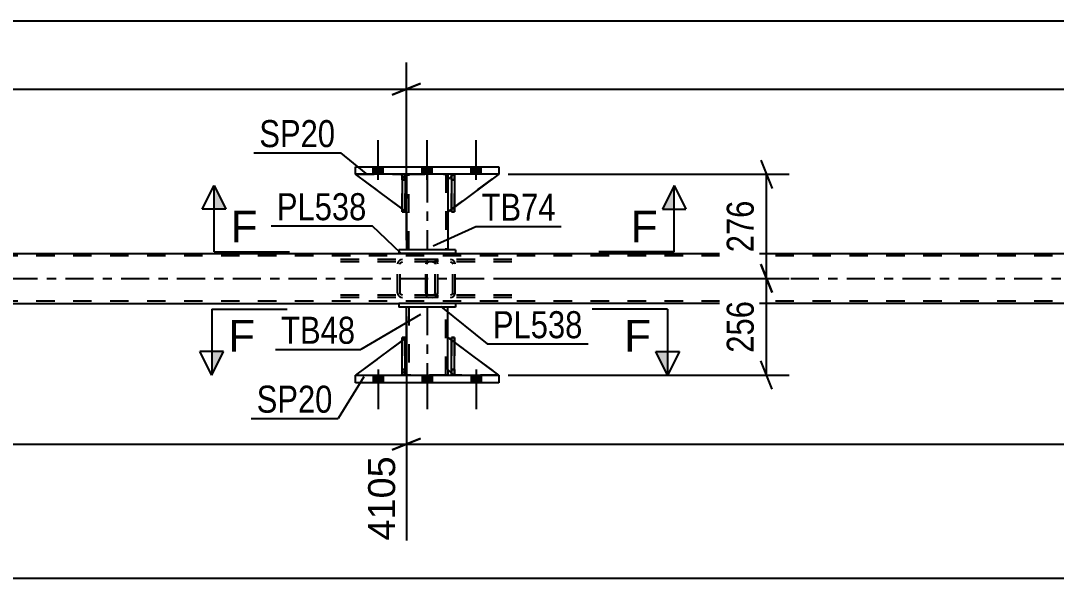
# Model space of a CAD drawing. Header units: millimetres. Extents: x 0 to 841, y 0 to 594.
# Drawn here: x 211.4 to 321.2, y 198.8 to 257.8 of the extents above; entities that cross this region are included whole.
import ezdxf

# ---------------------------------------------------------------- set-up
doc = ezdxf.new("R2010")
doc.units = ezdxf.units.MM
doc.linetypes.add('DXK_LINE_DOT2', pattern=[3.9198, 1.9599, -1.9599])
doc.linetypes.add('DXK_LINE_DOT3', pattern=[5.9187, 2.979, -0.9799, 0.9799, -0.9799])
doc.styles.add('Arial', font='arial.ttf', dxfattribs={"height": 0.2})
doc.styles.add('Arial Narrow', font='ARIALN.TTF', dxfattribs={"height": 0.2})

# ---------------------------------------------------------------- blocks, each defined once
blk = doc.blocks.new('Part-317311686-4478 - 4224')
at = {"color": 2, "linetype": 'Continuous'}
for p, q in [((115.52, 233.18), (689.3, 233.18)), ((115.52, 227.9), (251.51, 227.9)), ((421.78, 227.9), (257.51, 227.9))]:
    blk.add_line(p, q, dxfattribs=at)
at = {"color": 7, "linetype": 'DXK_LINE_DOT2'}
for p, q in [((689.3, 232.94), (115.52, 232.94)), ((689.3, 228.14), (115.52, 228.14)), ((257.51, 227.9), (251.51, 227.9))]:
    blk.add_line(p, q, dxfattribs=at)
at = {"color": 7, "linetype": 'DXK_LINE_DOT3'}
blk.add_line((115.52, 230.54), (689.3, 230.54), dxfattribs=at)
blk = doc.blocks.new('Part-317311686-4338 - 4224')
at = {"color": 7, "linetype": 'DXK_LINE_DOT2'}
for p, q in [((254.39, 232.24), (254.37, 232.06)), ((254.37, 229.02), (254.37, 232.06)), ((254.45, 232.4), (254.39, 232.24)), ((254.53, 232.5), (254.45, 232.4)), ((254.5, 232.06), (254.51, 232.15)), ((254.5, 229.02), (254.5, 232.06)), ((254.51, 232.15), (254.54, 232.23)), ((254.64, 232.54), (254.53, 232.5)), ((254.54, 232.23), (254.58, 232.28)), ((254.58, 232.28), (254.64, 232.3)), ((263.5, 232.54), (254.64, 232.54)), ((263.5, 232.3), (254.64, 232.3)), ((255.63, 232.3), (255.63, 232.54)), ((257.16, 232.5), (256.97, 232.54)), ((256.97, 232.3), (257.07, 232.28)), ((257.07, 232.28), (257.15, 232.23)), ((257.15, 232.23), (257.2, 232.15)), ((257.2, 232.15), (257.22, 232.06)), ((257.22, 229.02), (257.22, 232.06)), ((257.47, 232.06), (257.44, 232.24)), ((257.47, 229.02), (257.47, 232.06)), ((254.37, 229.02), (254.39, 228.83)), ((254.39, 228.83), (254.45, 228.68)), ((254.45, 228.68), (254.53, 228.57)), ((254.51, 228.92), (254.5, 229.02)), ((254.54, 228.85), (254.51, 228.92)), ((254.53, 228.57), (254.64, 228.54)), ((254.58, 228.79), (254.54, 228.85)), ((254.64, 228.78), (254.58, 228.79)), ((263.5, 228.78), (254.64, 228.78)), ((263.5, 228.54), (254.64, 228.54)), ((255.63, 228.54), (255.63, 228.78)), ((257.07, 228.79), (256.97, 228.78)), ((256.97, 228.54), (257.16, 228.57)), ((257.15, 228.85), (257.07, 228.79)), ((257.2, 228.92), (257.15, 228.85)), ((257.22, 229.02), (257.2, 228.92)), ((257.44, 228.83), (257.47, 229.02))]:
    blk.add_line(p, q, dxfattribs=at)
for centre, start, end in [((256.99, 232.04), 23.8494, 68.8059), ((256.99, 229.03), 291.1941, 336.1506)]:
    blk.add_arc(centre, 0.492, start, end, dxfattribs=at)
blk = doc.blocks.new('Bolt-317311686-4266 - 4224')
at = {"linetype": 'Continuous'}
for points in [[(248.79, 219.5), (249.83, 219.5), (249.83, 220.3), (248.79, 220.3)], [(248.79, 219.5), (249.83, 219.5), (249.83, 220.3), (248.79, 220.3)], [(248.79, 219.5), (249.83, 219.5), (249.83, 220.3), (248.79, 220.3)], [(253.99, 219.5), (255.03, 219.5), (255.03, 220.3), (253.99, 220.3)], [(253.99, 219.5), (255.03, 219.5), (255.03, 220.3), (253.99, 220.3)], [(259.19, 219.5), (260.23, 219.5), (260.23, 220.3), (259.19, 220.3)], [(259.19, 219.5), (260.23, 219.5), (260.23, 220.3), (259.19, 220.3)], [(259.19, 219.5), (260.23, 219.5), (260.23, 220.3), (259.19, 220.3)]]:
    blk.add_hatch(color=1, dxfattribs=at).paths.add_polyline_path(points)
at = {"color": 1, "linetype": 'Continuous'}
for p, q in [((249.31, 220.9), (249.31, 216.7)), ((249.31, 220.9), (249.31, 216.7)), ((249.31, 220.9), (249.31, 216.7)), ((254.51, 220.9), (254.51, 216.7)), ((254.51, 220.9), (254.51, 216.7)), ((259.71, 220.9), (259.71, 216.7)), ((259.71, 220.9), (259.71, 216.7)), ((259.71, 220.9), (259.71, 216.7)), ((248.79, 220.3), (248.79, 219.5)), ((248.79, 220.3), (248.79, 219.5)), ((248.79, 220.3), (248.79, 219.5)), ((249.83, 220.3), (249.83, 219.5)), ((249.83, 220.3), (249.83, 219.5)), ((249.83, 220.3), (249.83, 219.5)), ((253.99, 220.3), (253.99, 219.5)), ((253.99, 220.3), (253.99, 219.5)), ((255.03, 220.3), (255.03, 219.5)), ((255.03, 220.3), (255.03, 219.5)), ((259.19, 220.3), (259.19, 219.5)), ((259.19, 220.3), (259.19, 219.5)), ((259.19, 220.3), (259.19, 219.5)), ((260.23, 220.3), (260.23, 219.5)), ((260.23, 220.3), (260.23, 219.5)), ((260.23, 220.3), (260.23, 219.5))]:
    blk.add_line(p, q, dxfattribs=at)
blk = doc.blocks.new('Bolt-317311686-4267 - 4224')
at = {"linetype": 'Continuous'}
for points in [[(249.83, 242.38), (248.79, 242.38), (248.79, 241.58), (249.83, 241.58)], [(249.83, 242.38), (248.79, 242.38), (248.79, 241.58), (249.83, 241.58)], [(249.83, 242.38), (248.79, 242.38), (248.79, 241.58), (249.83, 241.58)], [(255.03, 242.38), (253.99, 242.38), (253.99, 241.58), (255.03, 241.58)], [(255.03, 242.38), (253.99, 242.38), (253.99, 241.58), (255.03, 241.58)], [(260.23, 242.38), (259.19, 242.38), (259.19, 241.58), (260.23, 241.58)], [(260.23, 242.38), (259.19, 242.38), (259.19, 241.58), (260.23, 241.58)], [(260.23, 242.38), (259.19, 242.38), (259.19, 241.58), (260.23, 241.58)]]:
    blk.add_hatch(color=1, dxfattribs=at).paths.add_polyline_path(points)
at = {"color": 1, "linetype": 'Continuous'}
for p, q in [((249.31, 240.98), (249.31, 245.18)), ((249.31, 240.98), (249.31, 245.18)), ((249.31, 240.98), (249.31, 245.18)), ((254.51, 240.98), (254.51, 245.18)), ((254.51, 240.98), (254.51, 245.18)), ((259.71, 240.98), (259.71, 245.18)), ((259.71, 240.98), (259.71, 245.18)), ((259.71, 240.98), (259.71, 245.18)), ((248.79, 241.58), (248.79, 242.38)), ((248.79, 241.58), (248.79, 242.38)), ((248.79, 241.58), (248.79, 242.38)), ((249.83, 241.58), (249.83, 242.38)), ((249.83, 241.58), (249.83, 242.38)), ((249.83, 241.58), (249.83, 242.38)), ((253.99, 241.58), (253.99, 242.38)), ((253.99, 241.58), (253.99, 242.38)), ((255.03, 241.58), (255.03, 242.38)), ((255.03, 241.58), (255.03, 242.38)), ((259.19, 241.58), (259.19, 242.38)), ((259.19, 241.58), (259.19, 242.38)), ((259.19, 241.58), (259.19, 242.38)), ((260.23, 241.58), (260.23, 242.38)), ((260.23, 241.58), (260.23, 242.38)), ((260.23, 241.58), (260.23, 242.38))]:
    blk.add_line(p, q, dxfattribs=at)
blk = doc.blocks.new('Part-317311686-4344 - 4224')
at = {"color": 7, "linetype": 'DXK_LINE_DOT2'}
for p, q in [((252.31, 224.3), (246.91, 220.3)), ((252.31, 220.9), (252.31, 224.3)), ((252.31, 224.3), (252.31, 220.9)), ((251.71, 220.3), (252.31, 220.9)), ((252.31, 220.9), (251.71, 220.3)), ((252.31, 220.9), (252.31, 220.9)), ((246.91, 220.3), (251.71, 220.3))]:
    blk.add_line(p, q, dxfattribs=at)
blk = doc.blocks.new('Part-317311686-4345 - 4224')
at = {"color": 2, "linetype": 'Continuous'}
for p, q in [((256.71, 220.9), (256.71, 224.3)), ((256.71, 224.3), (257.07, 224.03)), ((262.11, 220.3), (257.39, 223.8)), ((257.07, 220.54), (256.71, 220.9))]:
    blk.add_line(p, q, dxfattribs=at)
at = {"color": 7, "linetype": 'DXK_LINE_DOT2'}
for p, q in [((257.39, 223.8), (257.07, 224.03)), ((257.07, 220.54), (257.31, 220.3)), ((257.31, 220.3), (262.11, 220.3))]:
    blk.add_line(p, q, dxfattribs=at)
blk = doc.blocks.new('Part-317311686-4346 - 4224')
at = {"color": 7, "linetype": 'DXK_LINE_DOT2'}
for p, q in [((256.71, 220.9), (256.71, 224.3)), ((256.71, 224.3), (262.11, 220.3)), ((257.31, 220.3), (256.71, 220.9)), ((262.11, 220.3), (257.31, 220.3))]:
    blk.add_line(p, q, dxfattribs=at)
blk = doc.blocks.new('Part-317311686-4351 - 4224')
at = {"color": 2, "linetype": 'Continuous'}
for p, q in [((252.31, 241.58), (252.31, 240.98)), ((256.71, 241.58), (256.71, 240.98)), ((252.31, 237.58), (252.31, 233.58)), ((256.71, 237.58), (256.71, 233.58))]:
    blk.add_line(p, q, dxfattribs=at)
at = {"color": 7, "linetype": 'DXK_LINE_DOT2'}
for p, q in [((252.31, 241.58), (256.71, 241.58)), ((252.31, 240.98), (252.31, 237.58)), ((252.55, 233.58), (252.55, 241.58)), ((256.47, 241.58), (256.47, 233.58)), ((256.71, 240.98), (256.71, 237.58)), ((256.71, 233.58), (252.31, 233.58))]:
    blk.add_line(p, q, dxfattribs=at)
at = {"color": 7, "linetype": 'DXK_LINE_DOT3'}
blk.add_line((254.51, 241.58), (254.51, 233.58), dxfattribs=at)
blk = doc.blocks.new('Part-317311686-4302 - 4224')
at = {"color": 7, "linetype": 'DXK_LINE_DOT2'}
for p, q in [((255.12, 232.54), (244.26, 232.54)), ((255.12, 232.3), (244.26, 232.3)), ((251.41, 232.24), (251.37, 232.06)), ((251.37, 229.02), (251.37, 232.06)), ((251.63, 232.06), (251.65, 232.15)), ((251.63, 229.02), (251.63, 232.06)), ((251.65, 232.15), (251.7, 232.23)), ((251.88, 232.54), (251.69, 232.5)), ((251.7, 232.23), (251.79, 232.28)), ((251.79, 232.28), (251.88, 232.3)), ((255.31, 232.5), (255.12, 232.54)), ((255.12, 232.3), (255.22, 232.28)), ((255.22, 232.28), (255.3, 232.23)), ((255.3, 232.23), (255.35, 232.15)), ((255.35, 232.15), (255.37, 232.06)), ((255.37, 229.02), (255.37, 232.06)), ((255.63, 232.06), (255.59, 232.24)), ((255.63, 229.02), (255.63, 232.06)), ((255.12, 228.78), (244.26, 228.78)), ((255.12, 228.54), (244.26, 228.54)), ((251.37, 229.02), (251.41, 228.83)), ((251.65, 228.92), (251.63, 229.02)), ((251.7, 228.85), (251.65, 228.92)), ((251.69, 228.57), (251.88, 228.54)), ((251.79, 228.79), (251.7, 228.85)), ((251.88, 228.78), (251.79, 228.79)), ((255.22, 228.79), (255.12, 228.78)), ((255.12, 228.54), (255.31, 228.57)), ((255.3, 228.85), (255.22, 228.79)), ((255.35, 228.92), (255.3, 228.85)), ((255.37, 229.02), (255.35, 228.92)), ((255.59, 228.83), (255.63, 229.02))]:
    blk.add_line(p, q, dxfattribs=at)
for centre, start, end in [((251.86, 232.04), 110.7583, 155.6801), ((255.14, 232.04), 24.3199, 69.2417), ((251.86, 229.04), 204.3199, 249.2417), ((255.14, 229.04), 290.7583, 335.6801)]:
    blk.add_arc(centre, 0.496, start, end, dxfattribs=at)
blk = doc.blocks.new('Part-317311686-4380 - 4224')
at = {"color": 2, "linetype": 'Continuous'}
for p, q in [((257.51, 233.58), (251.51, 233.58)), ((251.51, 233.58), (251.51, 233.18)), ((257.51, 233.18), (251.51, 233.18)), ((257.51, 233.58), (257.51, 233.18))]:
    blk.add_line(p, q, dxfattribs=at)
blk = doc.blocks.new('Part-317311686-4448 - 4224')
at = {"color": 2, "linetype": 'Continuous'}
for p, q in [((246.91, 220.3), (246.91, 220.3)), ((246.91, 219.5), (246.91, 220.3)), ((246.91, 220.3), (262.11, 220.3)), ((262.11, 220.3), (262.11, 220.3)), ((262.11, 220.3), (262.11, 219.5)), ((246.91, 219.5), (246.91, 219.5)), ((262.11, 219.5), (246.91, 219.5)), ((262.11, 219.5), (262.11, 219.5))]:
    blk.add_line(p, q, dxfattribs=at)
at = {"color": 7, "linetype": 'DXK_LINE_DOT2'}
for p, q in [((246.91, 219.5), (246.91, 220.3)), ((262.11, 220.3), (262.11, 219.5))]:
    blk.add_line(p, q, dxfattribs=at)
blk = doc.blocks.new('Part-317311686-4342 - 4224')
at = {"color": 2, "linetype": 'Continuous'}
for p, q in [((257.39, 241.58), (257.07, 241.58)), ((257.07, 241.58), (257.07, 237.58)), ((257.39, 241.58), (257.39, 241.58)), ((257.39, 241.58), (257.39, 237.58)), ((257.39, 237.58), (257.07, 237.58))]:
    blk.add_line(p, q, dxfattribs=at)
at = {"color": 7, "linetype": 'DXK_LINE_DOT2'}
for p, q in [((257.07, 241.58), (257.07, 240.98)), ((257.07, 241.58), (257.07, 241.58)), ((257.39, 240.98), (257.07, 240.98)), ((257.07, 240.98), (257.07, 237.58)), ((257.39, 240.98), (257.39, 241.58)), ((257.39, 241.58), (257.39, 241.58)), ((257.39, 237.58), (257.39, 240.98))]:
    blk.add_line(p, q, dxfattribs=at)
blk = doc.blocks.new('Part-317311686-4343 - 4224')
at = {"color": 2, "linetype": 'Continuous'}
for p, q in [((252.19, 241.58), (251.87, 241.58)), ((251.87, 241.58), (251.87, 237.58)), ((252.19, 241.58), (252.19, 241.58)), ((252.19, 241.58), (252.19, 237.58)), ((252.19, 237.58), (251.87, 237.58))]:
    blk.add_line(p, q, dxfattribs=at)
at = {"color": 7, "linetype": 'DXK_LINE_DOT2'}
for p, q in [((251.87, 241.58), (251.87, 240.98)), ((251.87, 241.58), (251.87, 241.58)), ((252.19, 240.98), (251.87, 240.98)), ((251.87, 240.98), (251.87, 237.58)), ((252.19, 240.98), (252.19, 241.58)), ((252.19, 241.58), (252.19, 241.58)), ((252.19, 237.58), (252.19, 240.98))]:
    blk.add_line(p, q, dxfattribs=at)
blk = doc.blocks.new('Part-317311686-4385 - 4224')
at = {"color": 2, "linetype": 'Continuous'}
for p, q in [((257.51, 227.9), (251.51, 227.9)), ((251.51, 227.9), (251.51, 227.5)), ((257.51, 227.5), (251.51, 227.5)), ((257.51, 227.9), (257.51, 227.5))]:
    blk.add_line(p, q, dxfattribs=at)
blk = doc.blocks.new('Part-317311686-4426 - 4224')
at = {"color": 7, "linetype": 'DXK_LINE_DOT2'}
for p, q in [((252.19, 224.3), (251.87, 224.3)), ((251.87, 220.9), (251.87, 224.3)), ((251.87, 220.3), (251.87, 224.3)), ((252.19, 224.3), (252.19, 220.9)), ((252.19, 220.3), (252.19, 224.3)), ((252.19, 220.9), (251.87, 220.9)), ((251.87, 220.3), (251.87, 220.9)), ((252.19, 220.9), (252.19, 220.3)), ((252.19, 220.3), (251.87, 220.3)), ((252.19, 220.3), (252.19, 220.3))]:
    blk.add_line(p, q, dxfattribs=at)
blk = doc.blocks.new('Part-317311686-4427 - 4224')
at = {"color": 7, "linetype": 'DXK_LINE_DOT2'}
for p, q in [((252.19, 224.2), (251.87, 223.97)), ((252.31, 220.9), (252.31, 224.3)), ((252.31, 220.9), (251.71, 220.3)), ((252.19, 220.77), (251.87, 220.45)), ((246.91, 220.3), (246.91, 220.3)), ((246.91, 220.3), (251.71, 220.3))]:
    blk.add_line(p, q, dxfattribs=at)
at = {"color": 2, "linetype": 'Continuous'}
for p, q in [((252.31, 224.3), (252.19, 224.2)), ((252.31, 220.9), (252.31, 224.3)), ((251.87, 223.97), (246.91, 220.3)), ((252.31, 220.9), (252.19, 220.77)), ((252.31, 220.9), (252.31, 220.9)), ((251.87, 220.45), (251.71, 220.3))]:
    blk.add_line(p, q, dxfattribs=at)
blk = doc.blocks.new('Part-317311686-4428 - 4224')
at = {"color": 7, "linetype": 'DXK_LINE_DOT2'}
for p, q in [((257.07, 240.98), (257.07, 241.58)), ((257.07, 241.58), (257.07, 241.58)), ((257.07, 241.58), (257.07, 237.58)), ((257.07, 241.58), (257.39, 241.58)), ((257.07, 237.58), (257.07, 240.98)), ((257.07, 240.98), (257.39, 240.98)), ((257.39, 241.58), (257.39, 240.98)), ((257.39, 237.58), (257.39, 241.58)), ((257.39, 240.98), (257.39, 237.58)), ((257.07, 237.58), (257.39, 237.58))]:
    blk.add_line(p, q, dxfattribs=at)
blk = doc.blocks.new('Part-317311686-4429 - 4224')
at = {"color": 7, "linetype": 'DXK_LINE_DOT2'}
for p, q in [((251.87, 240.98), (251.87, 241.58)), ((251.87, 241.58), (251.87, 241.58)), ((251.87, 241.58), (251.87, 237.58)), ((251.87, 241.58), (252.19, 241.58)), ((251.87, 237.58), (251.87, 240.98)), ((251.87, 240.98), (252.19, 240.98)), ((252.19, 241.58), (252.19, 240.98)), ((252.19, 237.58), (252.19, 241.58)), ((252.19, 240.98), (252.19, 237.58)), ((251.87, 237.58), (252.19, 237.58))]:
    blk.add_line(p, q, dxfattribs=at)
blk = doc.blocks.new('Part-317311686-4430 - 4224')
at = {"color": 2, "linetype": 'Continuous'}
for p, q in [((251.87, 237.91), (246.91, 241.58)), ((251.87, 241.42), (251.71, 241.58)), ((252.31, 240.98), (252.19, 241.1)), ((252.31, 240.98), (252.31, 240.98)), ((252.31, 237.58), (252.31, 240.98)), ((252.19, 237.67), (252.31, 237.58)), ((252.31, 237.58), (252.31, 237.58))]:
    blk.add_line(p, q, dxfattribs=at)
at = {"color": 7, "linetype": 'DXK_LINE_DOT2'}
for p, q in [((251.71, 241.58), (246.91, 241.58)), ((246.91, 241.58), (246.91, 241.58)), ((251.71, 241.58), (252.31, 240.98)), ((252.19, 241.1), (251.87, 241.42)), ((252.31, 240.98), (252.31, 237.58)), ((252.19, 237.67), (251.87, 237.91))]:
    blk.add_line(p, q, dxfattribs=at)
blk = doc.blocks.new('Part-317311686-4431 - 4224')
at = {"color": 7, "linetype": 'DXK_LINE_DOT2'}
for p, q in [((252.31, 237.58), (246.91, 241.58)), ((246.91, 241.58), (251.71, 241.58)), ((251.71, 241.58), (252.31, 240.98)), ((252.31, 240.98), (251.71, 241.58)), ((252.31, 240.98), (252.31, 237.58)), ((252.31, 240.98), (252.31, 240.98)), ((252.31, 240.98), (252.31, 237.58))]:
    blk.add_line(p, q, dxfattribs=at)
blk = doc.blocks.new('Part-317311686-4438 - 4224')
at = {"color": 2, "linetype": 'Continuous'}
for p, q in [((252.31, 224.3), (252.31, 227.5)), ((256.71, 224.3), (256.71, 227.5)), ((252.31, 220.3), (252.31, 220.9)), ((256.71, 220.9), (256.71, 220.3))]:
    blk.add_line(p, q, dxfattribs=at)
at = {"color": 7, "linetype": 'DXK_LINE_DOT2'}
for p, q in [((256.71, 227.5), (252.31, 227.5)), ((252.55, 227.5), (252.55, 220.3)), ((256.47, 220.3), (256.47, 227.5)), ((252.31, 220.9), (252.31, 224.3)), ((256.71, 220.9), (256.71, 224.3)), ((256.71, 220.3), (252.31, 220.3))]:
    blk.add_line(p, q, dxfattribs=at)
at = {"color": 7, "linetype": 'DXK_LINE_DOT3'}
blk.add_line((254.51, 227.5), (254.51, 220.3), dxfattribs=at)
blk = doc.blocks.new('Part-317311686-4439 - 4224')
at = {"color": 2, "linetype": 'Continuous'}
for p, q in [((257.07, 220.3), (257.07, 224.3)), ((257.07, 224.3), (257.39, 224.3)), ((257.39, 220.3), (257.39, 224.3)), ((257.07, 220.3), (257.07, 220.3)), ((257.39, 220.3), (257.07, 220.3))]:
    blk.add_line(p, q, dxfattribs=at)
at = {"color": 7, "linetype": 'DXK_LINE_DOT2'}
for p, q in [((257.07, 224.3), (257.07, 220.9)), ((257.39, 220.9), (257.39, 224.3)), ((257.07, 220.9), (257.07, 220.3)), ((257.07, 220.9), (257.39, 220.9)), ((257.39, 220.3), (257.39, 220.9)), ((257.07, 220.3), (257.07, 220.3)), ((257.07, 220.3), (257.07, 220.3)), ((257.39, 220.3), (257.39, 220.3))]:
    blk.add_line(p, q, dxfattribs=at)
blk = doc.blocks.new('Part-317311686-4440 - 4224')
at = {"color": 2, "linetype": 'Continuous'}
for p, q in [((251.87, 220.3), (251.87, 224.3)), ((251.87, 224.3), (252.19, 224.3)), ((252.19, 220.3), (252.19, 224.3)), ((251.87, 220.3), (251.87, 220.3)), ((252.19, 220.3), (251.87, 220.3))]:
    blk.add_line(p, q, dxfattribs=at)
at = {"color": 7, "linetype": 'DXK_LINE_DOT2'}
for p, q in [((251.87, 224.3), (251.87, 220.9)), ((252.19, 220.9), (252.19, 224.3)), ((251.87, 220.9), (251.87, 220.3)), ((251.87, 220.9), (252.19, 220.9)), ((252.19, 220.3), (252.19, 220.9)), ((251.87, 220.3), (251.87, 220.3)), ((251.87, 220.3), (251.87, 220.3)), ((252.19, 220.3), (252.19, 220.3))]:
    blk.add_line(p, q, dxfattribs=at)
blk = doc.blocks.new('Part-317311686-4441 - 4224')
at = {"color": 7, "linetype": 'DXK_LINE_DOT2'}
for p, q in [((257.39, 224.3), (257.07, 224.3)), ((257.07, 220.9), (257.07, 224.3)), ((257.07, 220.3), (257.07, 224.3)), ((257.39, 224.3), (257.39, 220.9)), ((257.39, 220.3), (257.39, 224.3)), ((257.39, 220.9), (257.07, 220.9)), ((257.07, 220.3), (257.07, 220.9)), ((257.39, 220.9), (257.39, 220.3)), ((257.39, 220.3), (257.07, 220.3)), ((257.39, 220.3), (257.39, 220.3))]:
    blk.add_line(p, q, dxfattribs=at)
blk = doc.blocks.new('Part-317311686-4442 - 4224')
at = {"color": 2, "linetype": 'Continuous'}
for p, q in [((257.07, 241.33), (256.71, 240.98)), ((256.71, 240.98), (256.71, 237.58)), ((262.11, 241.58), (257.39, 238.08)), ((257.07, 237.84), (256.71, 237.58))]:
    blk.add_line(p, q, dxfattribs=at)
at = {"color": 7, "linetype": 'DXK_LINE_DOT2'}
for p, q in [((257.31, 241.58), (257.07, 241.33)), ((262.11, 241.58), (257.31, 241.58)), ((262.11, 241.58), (262.11, 241.58)), ((262.11, 241.58), (262.11, 241.58)), ((257.39, 238.08), (257.07, 237.84))]:
    blk.add_line(p, q, dxfattribs=at)
blk = doc.blocks.new('Part-317311686-4443 - 4224')
at = {"color": 7, "linetype": 'DXK_LINE_DOT2'}
for p, q in [((257.31, 241.58), (256.71, 240.98)), ((256.71, 237.58), (262.11, 241.58)), ((256.71, 240.98), (256.71, 237.58)), ((262.11, 241.58), (257.31, 241.58))]:
    blk.add_line(p, q, dxfattribs=at)
blk = doc.blocks.new('Part-317311686-4453 - 4224')
at = {"color": 2, "linetype": 'Continuous'}
for p, q in [((246.91, 241.58), (246.91, 242.38)), ((246.91, 242.38), (262.11, 242.38)), ((262.11, 242.38), (262.11, 241.58)), ((262.11, 241.58), (246.91, 241.58))]:
    blk.add_line(p, q, dxfattribs=at)
blk = doc.blocks.new('StraightDimension-317311686-4692 - 4224')
at = {"color": 7, "linetype": 'Continuous'}
for p, q in [((289.89, 243.08), (291.09, 240.08)), ((263.11, 241.58), (292.89, 241.58)), ((290.49, 230.54), (290.49, 241.58)), ((291.09, 229.04), (289.89, 232.04)), ((261.61, 230.54), (292.89, 230.54))]:
    blk.add_line(p, q, dxfattribs=at)
at = {"color": 0}
blk.add_wipeout([(289.74, 239.4), (285.54, 239.4), (285.54, 232.71), (289.74, 232.71)], dxfattribs=at)
at = {"color": 3, "style": 'Arial Narrow'}
blk.add_text('276', height=2.863, rotation=90.0002, dxfattribs=at).set_placement((289.14, 233.31))
blk = doc.blocks.new('StraightDimension-317311686-4590 - 4224')
at = {"color": 7, "linetype": 'Continuous'}
for p, q in [((252.31, 234.58), (252.31, 253.43)), ((106.9, 250.58), (252.31, 250.58)), ((250.81, 249.98), (253.81, 251.18))]:
    blk.add_line(p, q, dxfattribs=at)
blk = doc.blocks.new('StraightDimension-317311686-4603 - 4224')
at = {"color": 7, "linetype": 'Continuous'}
for p, q in [((252.31, 234.58), (252.31, 253.43)), ((253.81, 251.18), (250.81, 249.98)), ((252.31, 250.58), (422.58, 250.58))]:
    blk.add_line(p, q, dxfattribs=at)
blk = doc.blocks.new('StraightDimension-317311686-4634 - 4224')
at = {"color": 7, "linetype": 'Continuous'}
for p, q in [((252.31, 226.5), (252.31, 202.79)), ((250.81, 212.38), (253.81, 213.58)), ((106.9, 212.98), (252.31, 212.98))]:
    blk.add_line(p, q, dxfattribs=at)
at = {"color": 0, "linetype": 'Continuous'}
blk.add_wipeout([(251.71, 212.28), (247.51, 212.28), (247.51, 202.19), (251.71, 202.19)], dxfattribs=at)
at = {"color": 3, "linetype": 'Continuous', "style": 'Arial'}
blk.add_text('4105', height=2.865, rotation=90.0002, dxfattribs=at).set_placement((251.11, 202.79))
blk = doc.blocks.new('StraightDimension-317311686-4647 - 4224')
at = {"color": 7, "linetype": 'Continuous'}
for p, q in [((252.31, 226.5), (252.31, 202.79)), ((253.81, 213.58), (250.81, 212.38)), ((252.31, 212.98), (422.58, 212.98))]:
    blk.add_line(p, q, dxfattribs=at)
blk = doc.blocks.new('StraightDimension-317311686-4681 - 4224')
at = {"color": 7, "linetype": 'Continuous'}
blk.add_line((106.26, 198.78), (698.56, 198.78), dxfattribs=at)
blk = doc.blocks.new('StraightDimension-317311686-4720 - 4224')
at = {"color": 7, "linetype": 'Continuous'}
for p, q in [((289.89, 232.04), (291.09, 229.04)), ((261.61, 230.54), (292.89, 230.54)), ((290.49, 220.3), (290.49, 230.54)), ((291.09, 218.8), (289.89, 221.8)), ((263.11, 220.3), (292.89, 220.3))]:
    blk.add_line(p, q, dxfattribs=at)
at = {"color": 0}
blk.add_wipeout([(289.74, 228.76), (285.54, 228.76), (285.54, 222.07), (289.74, 222.07)], dxfattribs=at)
at = {"color": 3, "style": 'Arial Narrow'}
blk.add_text('256', height=2.863, rotation=90.0002, dxfattribs=at).set_placement((289.14, 222.67))
blk = doc.blocks.new('StraightDimension-317311686-8641 - 4224')
at = {"color": 7, "linetype": 'Continuous'}
blk.add_line((106.9, 257.84), (697.92, 257.84), dxfattribs=at)
blk = doc.blocks.new('SectionMark-317311686-4748 - 4224')
at = {"color": 6, "linetype": 'Continuous'}
for p, q in [((231.66, 227.3), (239.66, 227.3)), ((231.66, 227.3), (231.66, 220.3)), ((280, 227.3), (272, 227.3)), ((280, 227.3), (280, 220.3)), ((231.66, 220.3), (230.41, 222.8)), ((281.25, 222.8), (280, 220.3))]:
    blk.add_line(p, q, dxfattribs=at)
at = {"color": 0, "linetype": 'Continuous'}
for points in [[(236.26, 222.8), (236.26, 226.3), (233.41, 226.3), (233.41, 222.8)], [(278.25, 222.8), (278.25, 226.3), (275.4, 226.3), (275.4, 222.8)]]:
    blk.add_wipeout(points, dxfattribs=at)
at = {"linetype": 'Continuous'}
for points in [[(231.66, 222.8), (232.91, 222.8), (231.66, 220.3)], [(278.75, 222.8), (280, 222.8), (280, 220.3)]]:
    blk.add_hatch(color=6, dxfattribs=at).paths.add_polyline_path(points)
at = {"color": 6, "linetype": 'Continuous'}
for p, q in [((232.91, 222.8), (230.41, 222.8)), ((231.66, 220.3), (232.91, 222.8)), ((278.75, 222.8), (281.25, 222.8)), ((280, 220.3), (278.75, 222.8))]:
    blk.add_line(p, q, dxfattribs=at)
at = {"color": 3, "linetype": 'Continuous', "style": 'Arial'}
for p in [(233.41, 222.8), (275.4, 222.8)]:
    blk.add_text('F', height=3.34, dxfattribs=at).set_placement(p)
blk = doc.blocks.new('Mark-317311686-4381 - 4224')
at = {"color": 30, "linetype": 'Continuous'}
for p, q in [((255.97, 227.57), (260.88, 223.61)), ((260.88, 223.61), (271.59, 223.61))]:
    blk.add_line(p, q, dxfattribs=at)
at = {"color": 0}
blk.add_wipeout([(270.99, 224.21), (270.99, 227.21), (261.48, 227.21), (261.48, 224.21)], dxfattribs=at)
blk.add_wipeout([(270.99, 224.21), (270.99, 227.21), (261.48, 227.21), (261.48, 224.21)], dxfattribs=at)
at = {"color": 3, "style": 'Arial Narrow'}
blk.add_text('PL538', height=2.863, dxfattribs=at).set_placement((261.48, 224.21))
blk = doc.blocks.new('SectionMark-317311686-4750 - 4224')
at = {"color": 6, "linetype": 'Continuous'}
for p, q in [((230.66, 237.87), (231.91, 240.37)), ((231.91, 233.37), (231.91, 240.37)), ((280.7, 233.37), (280.7, 240.37)), ((280.7, 240.37), (281.95, 237.87)), ((231.91, 233.37), (239.91, 233.37)), ((280.7, 233.37), (272.7, 233.37))]:
    blk.add_line(p, q, dxfattribs=at)
at = {"color": 0, "linetype": 'Continuous'}
for points in [[(236.51, 234.37), (236.51, 237.87), (233.66, 237.87), (233.66, 234.37)], [(278.95, 234.37), (278.95, 237.87), (276.1, 237.87), (276.1, 234.37)]]:
    blk.add_wipeout(points, dxfattribs=at)
at = {"linetype": 'Continuous'}
for points in [[(233.16, 237.87), (231.91, 237.87), (231.91, 240.37)], [(280.7, 237.87), (279.45, 237.87), (280.7, 240.37)]]:
    blk.add_hatch(color=6, dxfattribs=at).paths.add_polyline_path(points)
at = {"color": 6, "linetype": 'Continuous'}
for p, q in [((231.91, 240.37), (233.16, 237.87)), ((280.7, 240.37), (279.45, 237.87)), ((233.16, 237.87), (230.66, 237.87)), ((279.45, 237.87), (281.95, 237.87))]:
    blk.add_line(p, q, dxfattribs=at)
at = {"color": 3, "linetype": 'Continuous', "style": 'Arial'}
for p in [(233.66, 234.37), (276.1, 234.37)]:
    blk.add_text('F', height=3.34, dxfattribs=at).set_placement(p)
blk = doc.blocks.new('Mark-317311686-4444 - 4224')
at = {"color": 30, "linetype": 'Continuous'}
for p in [(247.8, 220.12), (235.83, 215.72)]:
    blk.add_line(p, (245.07, 215.72), dxfattribs=at)
at = {"color": 0}
blk.add_wipeout([(244.47, 216.32), (244.47, 219.32), (236.43, 219.32), (236.43, 216.32)], dxfattribs=at)
blk.add_wipeout([(244.47, 216.32), (244.47, 219.32), (236.43, 219.32), (236.43, 216.32)], dxfattribs=at)
at = {"color": 3, "style": 'Arial Narrow'}
blk.add_text('SP20', height=2.863, dxfattribs=at).set_placement((236.43, 216.32))
blk = doc.blocks.new('Mark-317311686-4347 - 4224')
at = {"color": 30, "linetype": 'Continuous'}
for p, q in [((255.15, 233.99), (259.68, 236.05)), ((259.68, 236.05), (268.73, 236.05))]:
    blk.add_line(p, q, dxfattribs=at)
at = {"color": 0}
blk.add_wipeout([(268.13, 236.65), (268.13, 239.65), (260.28, 239.65), (260.28, 236.65)], dxfattribs=at)
blk.add_wipeout([(268.13, 236.65), (268.13, 239.65), (260.28, 239.65), (260.28, 236.65)], dxfattribs=at)
at = {"color": 3, "style": 'Arial Narrow'}
blk.add_text('TB74', height=2.863, dxfattribs=at).set_placement((260.28, 236.65))
blk = doc.blocks.new('Mark-317311686-4376 - 4224')
at = {"color": 30, "linetype": 'Continuous'}
for p in [(237.97, 236.11), (251.71, 233.21)]:
    blk.add_line(p, (248.68, 236.11), dxfattribs=at)
at = {"color": 0}
blk.add_wipeout([(248.08, 236.71), (248.08, 239.71), (238.57, 239.71), (238.57, 236.71)], dxfattribs=at)
blk.add_wipeout([(248.08, 236.71), (248.08, 239.71), (238.57, 239.71), (238.57, 236.71)], dxfattribs=at)
at = {"color": 3, "style": 'Arial Narrow'}
blk.add_text('PL538', height=2.863, dxfattribs=at).set_placement((238.57, 236.71))
blk = doc.blocks.new('Mark-317311686-4434 - 4224')
at = {"color": 30, "linetype": 'Continuous'}
for p in [(253.8, 226.72), (238.42, 223.02)]:
    blk.add_line(p, (247.48, 223.02), dxfattribs=at)
at = {"color": 0}
blk.add_wipeout([(246.88, 223.62), (246.88, 226.62), (239.02, 226.62), (239.02, 223.62)], dxfattribs=at)
blk.add_wipeout([(246.88, 223.62), (246.88, 226.62), (239.02, 226.62), (239.02, 223.62)], dxfattribs=at)
at = {"color": 3, "style": 'Arial Narrow'}
blk.add_text('TB48', height=2.863, dxfattribs=at).set_placement((239.02, 223.62))
blk = doc.blocks.new('Mark-317311686-4449 - 4224')
at = {"color": 30, "linetype": 'Continuous'}
for p in [(236.11, 243.85), (248.03, 241.66)]:
    blk.add_line(p, (245.35, 243.85), dxfattribs=at)
at = {"color": 0}
blk.add_wipeout([(244.75, 244.45), (244.75, 247.45), (236.71, 247.45), (236.71, 244.45)], dxfattribs=at)
blk.add_wipeout([(244.75, 244.45), (244.75, 247.45), (236.71, 247.45), (236.71, 244.45)], dxfattribs=at)
at = {"color": 3, "style": 'Arial Narrow'}
blk.add_text('SP20', height=2.863, dxfattribs=at).set_placement((236.71, 244.45))

msp = doc.modelspace()

# ---------------------------------------------------------------- block references
for name in ['Bolt-317311686-4267 - 4224', 'Part-317311686-4453 - 4224', 'Part-317311686-4430 - 4224', 'Part-317311686-4431 - 4224', 'Part-317311686-4343 - 4224', 'Part-317311686-4429 - 4224', 'Part-317311686-4351 - 4224', 'Part-317311686-4442 - 4224', 'Part-317311686-4443 - 4224', 'Part-317311686-4342 - 4224', 'Part-317311686-4428 - 4224', 'Part-317311686-4478 - 4224', 'Part-317311686-4380 - 4224', 'Part-317311686-4302 - 4224', 'Part-317311686-4338 - 4224', 'Part-317311686-4385 - 4224', 'Part-317311686-4438 - 4224', 'Part-317311686-4344 - 4224', 'Part-317311686-4427 - 4224', 'Part-317311686-4426 - 4224', 'Part-317311686-4440 - 4224', 'Part-317311686-4345 - 4224', 'Part-317311686-4346 - 4224', 'Part-317311686-4439 - 4224', 'Part-317311686-4441 - 4224', 'Bolt-317311686-4266 - 4224', 'Part-317311686-4448 - 4224']:
    msp.add_blockref(name, (0, 0))

# ---------------------------------------------------------------- next in the draw order: block references
for name in ['StraightDimension-317311686-4590 - 4224', 'StraightDimension-317311686-4692 - 4224', 'StraightDimension-317311686-4634 - 4224']:
    msp.add_blockref(name, (0, 0))

# ---------------------------------------------------------------- next in the draw order: block references
for name in ['StraightDimension-317311686-4603 - 4224', 'StraightDimension-317311686-4647 - 4224']:
    msp.add_blockref(name, (0, 0))

# ---------------------------------------------------------------- next in the draw order: block references
msp.add_blockref('StraightDimension-317311686-4681 - 4224', (0, 0))

# ---------------------------------------------------------------- next in the draw order: block references
msp.add_blockref('StraightDimension-317311686-4720 - 4224', (0, 0))

# ---------------------------------------------------------------- next in the draw order: block references
msp.add_blockref('StraightDimension-317311686-8641 - 4224', (0, 0))

# ---------------------------------------------------------------- next in the draw order: block references
for name in ['Mark-317311686-4449 - 4224', 'SectionMark-317311686-4750 - 4224', 'SectionMark-317311686-4748 - 4224']:
    msp.add_blockref(name, (0, 0))

# ---------------------------------------------------------------- next in the draw order: block references
for name in ['Mark-317311686-4376 - 4224', 'Mark-317311686-4347 - 4224', 'Mark-317311686-4381 - 4224', 'Mark-317311686-4434 - 4224', 'Mark-317311686-4444 - 4224']:
    msp.add_blockref(name, (0, 0))

doc.saveas('drawing.dxf')
